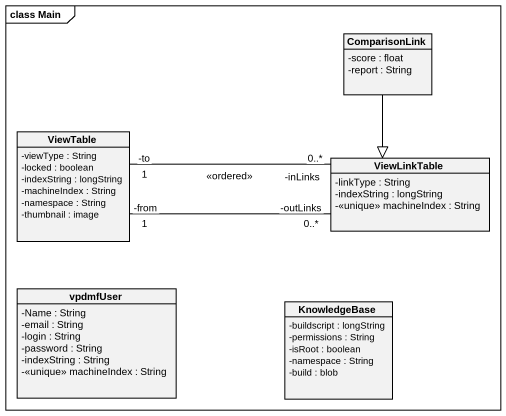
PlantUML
@startuml
mainframe class Main
hide circle
hide empty members
skinparam classAttributeIconSize 0
class ComparisonLink {
  -score : float
  -report : String
}
class ViewTable {
  -viewType : String
  -locked : boolean
  -indexString : longString
  -machineIndex : String
  -namespace : String
  -thumbnail : image
}
class ViewLinkTable {
  -linkType : String
  -indexString : longString
  -<<unique>> machineIndex : String
}
class vpdmfUser {
  -Name : String
  -email : String
  -login : String
  -password : String
  -indexString : String
  -<<unique>> machineIndex : String
}
class KnowledgeBase {
  -buildscript : longString
  -permissions : String
  -isRoot : boolean
  -namespace : String
  -build : blob
}
ComparisonLink --|> ViewLinkTable
ViewTable "-to\n1" -right- "-inLinks\n0..*" ViewLinkTable : <<ordered>>
ViewLinkTable "-outLinks\n0..*" -left- "-from\n1" ViewTable
@enduml
